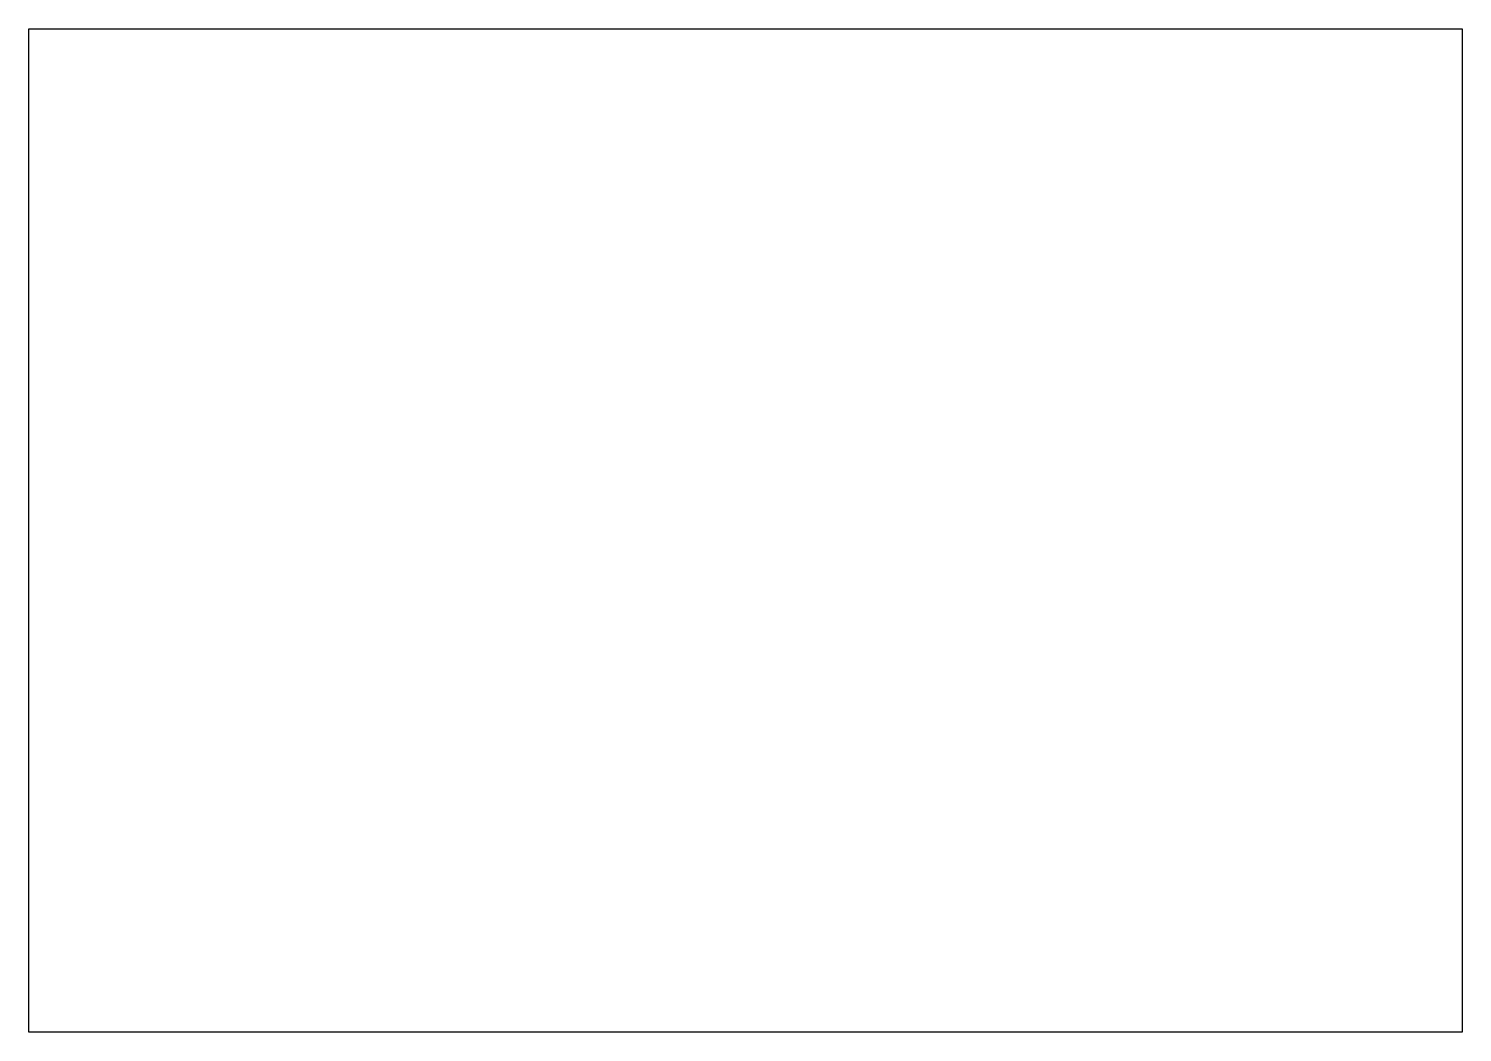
# Model space of a CAD drawing. Extents: x 0 to 600, y 0 to 420.
import ezdxf

# ---------------------------------------------------------------- set-up
doc = ezdxf.new("R2010")
doc.units = 0
doc.header["$LTSCALE"] = 50
doc.layers.get('0').update_dxf_attribs({"linetype": 'CONTINUOUS'})

msp = doc.modelspace()

# ---------------------------------------------------------------- linework, layer by layer
at = {"color": 0}
msp.add_lwpolyline([(0, 0), (0, 420), (600, 420), (600, 0)], close=True, dxfattribs=at)

doc.saveas('drawing.dxf')
